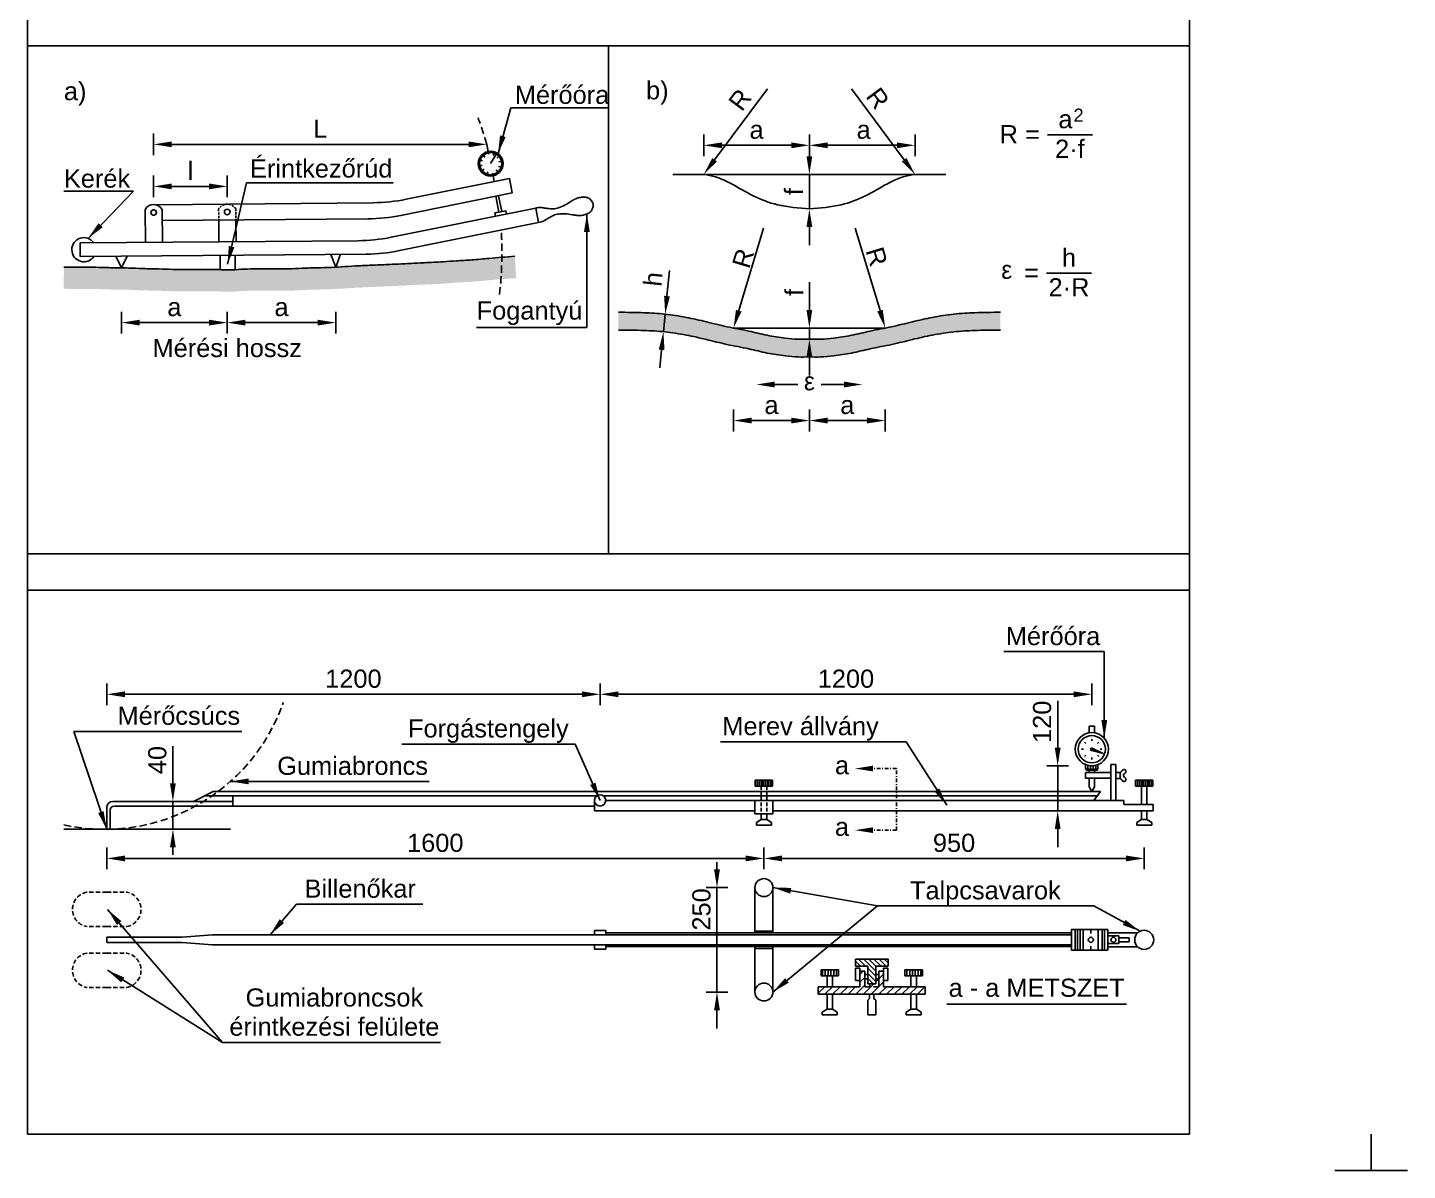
# Model space of a CAD drawing. Header units: millimetres. Extents: x -643 to 743, y 950 to 1247.
# Drawn here: x 347.6 to 537.6, y 949.6 to 1106.9 of the extents above; entities that cross this region are included whole.
import ezdxf
from ezdxf.enums import TextEntityAlignment as Align

# ---------------------------------------------------------------- set-up
doc = ezdxf.new("R2010")
doc.units = ezdxf.units.MM
doc.linetypes.add('PONTVONALX2', pattern=[2, 1, -0.5, 0, -0.5])
doc.linetypes.add('SZAGATTOTTX2', pattern=[1.5, 1, -0.5])
for name, color, linetype in [('0.20', 7, 'Continuous'), ('0.35', 2, 'Continuous'), ('0.50', 3, 'Continuous'), ('Méret', 7, 'Continuous'), ('Sraff_fekete', 7, 'Continuous'), ('Sraff_szürke', 254, 'Continuous'), ('Szaggatott', 7, 'SZAGATTOTTX2'), ('Szöveg', 7, 'Continuous'), ('Tengey', 2, 'PONTVONALX2')]:
    doc.layers.add(name, color=color, linetype=linetype)
doc.layers.add('Keretjelek', color=7, linetype='Continuous', plot=False)
doc.layers.add('Tükör', color=251, linetype='Continuous', plot=False)
doc.styles.add('0_25', font='arial.ttf', dxfattribs={"height": 2.5})
doc.styles.add('greek', font='symbol.ttf', dxfattribs={"height": 2.5})
doc.styles.add('index', font='arial.ttf', dxfattribs={"height": 1.8})
doc.styles.get("Standard").update_dxf_attribs({"font": 'arial.ttf'})
doc.dimstyles.get("Standard").update_dxf_attribs({"dimtxt": 0.18, "dimasz": 0.18, "dimexe": 0.18, "dimexo": 0.0625, "dimgap": 0.09, "dimtad": 0, "dimtih": 1, "dimtoh": 1, "dimdec": 4, "dimzin": 0, "dimdsep": 46, "dimtxsty": 'Standard', "dimcen": 0.09, "dimadec": 0, "dimazin": 0, "dimtfac": 1, "dimtdec": 4, "dimtofl": 0, "dimtmove": 0, "dimatfit": 3, "dimfxl": 0, "dimtolj": 1, "dimtzin": 0, "dimarcsym": 0})
pattern_1 = [(90, (315.20734, 943.03124), (-0.3875, 8e-17), [])]

# ---------------------------------------------------------------- blocks, each defined once
blk = doc.blocks.new('_nyil')
at = {"layer": 'Szöveg'}
blk.add_lwpolyline([(2.5, 0, 0.8, 0, 0), (0, 0, 0, 0, 0)], format="xyseb", dxfattribs=at)
blk = doc.blocks.new('Nyíl')
at = {"layer": 'Szöveg'}
blk.add_lwpolyline([(-2.5, 0, 0.8, 0, 0), (0, 0, 0, 0, 0)], format="xyseb", dxfattribs=at)

msp = doc.modelspace()

# ---------------------------------------------------------------- hatches: boundary and pattern name
at = {"layer": 'Sraff_fekete'}
h = msp.add_hatch(dxfattribs=at)
h.set_pattern_fill('ANSI31', color=256, scale=4, angle=90, style=0)
h.set_pattern_definition([(135, (315.20734, 943.03124), (-0.3535534, -0.3535534), [])])
h.paths.add_polyline_path([(463.268, 975.257), (463.818, 975.257), (464.368, 975.257), (464.368, 977.695), (466.061, 977.695), (466.061, 978.665), (463.818, 978.665), (461.575, 978.665), (461.575, 977.695), (463.268, 977.695)])
h = msp.add_hatch(dxfattribs=at)
h.set_pattern_fill('ANSI31', color=256, scale=6, style=0)
h.set_pattern_definition([(45, (315.2073, 943.03124), (-0.53033, 0.53033), [])])
h.paths.add_polyline_path([(463.818, 973.824), (471.19, 973.824), (471.19, 974.871), (465.439, 974.871), (465.439, 976.986), (464.779, 976.986), (464.779, 975.929), (464.368, 975.929), (464.368, 975.257), (463.818, 975.257), (463.554, 975.257), (463.554, 974.871), (462.857, 974.871), (462.857, 976.986), (462.197, 976.986), (462.197, 974.871), (456.446, 974.871), (456.446, 973.824)])
h = msp.add_hatch(dxfattribs=at)
h.set_pattern_fill('ANSI31', color=256, scale=3.1, angle=45, style=0)
h.set_pattern_definition(pattern_1)
h.paths.add_polyline_path([(456.845, 977.198), (456.845, 976.369), (458.044, 976.369), (459.244, 976.369), (459.244, 977.198), (458.044, 977.198)])
h = msp.add_hatch(dxfattribs=at)
h.set_pattern_fill('ANSI31', color=256, scale=3.1, angle=45, style=0)
h.set_pattern_definition(pattern_1)
h.paths.add_polyline_path([(469.592, 977.198), (468.392, 977.198), (468.392, 976.369), (469.592, 976.369), (470.791, 976.369), (470.791, 977.198)])
at = {"layer": 'Sraff_szürke'}
h = msp.add_hatch(color=256, dxfattribs=at)
edge = h.paths.add_edge_path()
edge.add_spline(control_points=[(412.885, 1075.3), (412.289, 1075.254), (410.909, 1075.14), (408.825, 1074.914), (406.718, 1074.835), (404.539, 1074.63), (402.291, 1074.56), (399.866, 1074.421), (397.518, 1074.318), (395.28, 1074.216), (393.197, 1074.125), (391.485, 1074.028), (390.433, 1073.957), (390.015, 1073.933)], knot_values=[40.5682689, 40.5682689, 40.5682689, 40.5682689, 42.5122251, 45.0694728, 47.3762622, 49.3633094, 52.1793449, 54.6814556, 57.2579584, 59.8179667, 61.9647196, 64.0314058, 65.3919747, 65.3919747, 65.3919747, 65.3919747], degree=3, periodic=0)
edge.add_spline(control_points=[(390.015, 1073.933), (389.815, 1073.922), (388.97, 1073.879), (387.428, 1073.857), (385.443, 1073.803), (383.428, 1073.666), (381.384, 1073.704), (379.361, 1073.695), (377.606, 1073.692), (376.575, 1073.609), (376.165, 1073.588)], knot_values=[25.5571611, 25.5571611, 25.5571611, 25.5571611, 26.2066144, 28.3067218, 30.5694687, 32.6597226, 34.8672614, 37.2099543, 39.2334443, 40.5682689, 40.5682689, 40.5682689, 40.5682689], degree=3, periodic=0)
edge.add_spline(control_points=[(376.165, 1073.588), (376.021, 1073.58), (375.371, 1073.553), (374.683, 1073.578), (374.139, 1073.588), (374.101, 1073.589)], knot_values=[23.3207001, 23.3207001, 23.3207001, 23.3207001, 23.7906651, 25.4348027, 25.5571611, 25.5571611, 25.5571611, 25.5571611], degree=3, periodic=0)
edge.add_spline(control_points=[(374.101, 1073.589), (373.377, 1073.6), (371.988, 1073.589), (369.806, 1073.606), (367.72, 1073.606), (365.551, 1073.713), (363.541, 1073.719), (361.827, 1073.827), (360.859, 1073.824), (360.524, 1073.825)], knot_values=[8.6080342, 8.6080342, 8.6080342, 8.6080342, 10.9635419, 13.122082, 15.6991874, 17.7425033, 20.1759004, 22.2318579, 23.3207001, 23.3207001, 23.3207001, 23.3207001], degree=3, periodic=0)
edge.add_spline(control_points=[(360.524, 1073.825), (360.377, 1073.825), (359.512, 1073.829), (357.98, 1073.906), (355.478, 1073.932), (353.695, 1073.948), (352.579, 1073.957)], knot_values=[0, 0, 0, 0, 0.4764698, 2.8112645, 4.9830588, 8.6080342, 8.6080342, 8.6080342, 8.6080342], degree=3, periodic=0)
edge.add_line((352.579, 1073.957), (352.553, 1070.957))
edge.add_spline(control_points=[(352.553, 1070.957), (353.349, 1070.95), (354.145, 1070.944), (355.531, 1070.931), (356.126, 1070.926), (357.033, 1070.914), (357.358, 1070.908), (357.899, 1070.894), (358.119, 1070.886), (358.577, 1070.87), (358.812, 1070.861), (359.306, 1070.844), (359.565, 1070.836), (360.023, 1070.827), (360.219, 1070.826), (360.588, 1070.824), (360.765, 1070.824), (361.094, 1070.824), (361.248, 1070.823), (361.516, 1070.819), (361.635, 1070.816), (361.885, 1070.807), (362.014, 1070.802), (362.41, 1070.785), (362.687, 1070.772), (363.201, 1070.75), (363.434, 1070.741), (364.133, 1070.722), (364.587, 1070.716), (365.395, 1070.701), (365.746, 1070.691), (366.494, 1070.663), (366.884, 1070.647), (367.552, 1070.626), (367.817, 1070.62), (368.336, 1070.612), (368.593, 1070.609), (369.218, 1070.605), (369.583, 1070.604), (370.423, 1070.601), (370.909, 1070.598), (371.814, 1070.594), (372.231, 1070.595), (373.038, 1070.596), (373.431, 1070.596), (374.046, 1070.59), (374.269, 1070.585), (374.725, 1070.575), (374.948, 1070.569), (375.345, 1070.566), (375.511, 1070.566), (375.838, 1070.572), (375.996, 1070.577), (376.293, 1070.59), (376.436, 1070.598), (376.847, 1070.622), (377.098, 1070.64), (377.484, 1070.663), (377.626, 1070.67), (377.927, 1070.681), (378.081, 1070.685), (378.555, 1070.693), (378.886, 1070.694), (379.77, 1070.697), (380.305, 1070.699), (381.161, 1070.698), (381.484, 1070.695), (382.162, 1070.689), (382.514, 1070.685), (383.118, 1070.688), (383.363, 1070.691), (383.856, 1070.706), (384.095, 1070.716), (384.667, 1070.744), (384.992, 1070.762), (385.53, 1070.791), (385.75, 1070.801), (386.2, 1070.819), (386.427, 1070.826), (387.114, 1070.846), (387.574, 1070.855), (388.534, 1070.874), (389.033, 1070.884), (390.119, 1070.931), (390.666, 1070.967), (391.521, 1071.022), (391.845, 1071.042), (392.501, 1071.08), (392.829, 1071.098), (393.812, 1071.149), (394.474, 1071.178), (395.814, 1071.237), (396.485, 1071.268), (397.822, 1071.328), (398.491, 1071.357), (399.844, 1071.42), (400.529, 1071.456), (401.529, 1071.509), (401.862, 1071.526), (402.549, 1071.558), (402.91, 1071.573), (403.656, 1071.604), (404.038, 1071.62), (404.794, 1071.662), (405.172, 1071.688), (405.884, 1071.744), (406.223, 1071.773), (406.756, 1071.813), (406.957, 1071.826), (407.379, 1071.851), (407.596, 1071.863), (408.09, 1071.889), (408.371, 1071.904), (408.897, 1071.938), (409.141, 1071.955), (409.615, 1071.994), (409.847, 1072.015), (410.532, 1072.08), (410.972, 1072.124), (411.821, 1072.204), (412.249, 1072.24), (412.707, 1072.277), (412.733, 1072.279), (412.759, 1072.281)], knot_values=[0, 0, 0, 0, 2.5867989, 2.5867989, 4.5102413, 4.5102413, 5.6109102, 5.6109102, 6.368673, 6.368673, 7.1264357, 7.1264357, 7.918077, 7.918077, 8.4889417, 8.4889417, 9.0598064, 9.0598064, 9.6014205, 9.6014205, 10.0530846, 10.0530846, 10.5047488, 10.5047488, 11.4080771, 11.4080771, 12.0956529, 12.0956529, 13.5426171, 13.5426171, 14.7932454, 14.7932454, 16.0438737, 16.0438737, 16.846428, 16.846428, 17.6489822, 17.6489822, 18.8276613, 18.8276613, 20.4073173, 20.4073173, 21.7266315, 21.7266315, 23.0459457, 23.0459457, 23.8432517, 23.8432517, 24.5209758, 24.5209758, 24.9808649, 24.9808649, 25.3920282, 25.3920282, 25.8031914, 25.8031914, 26.6255179, 26.6255179, 27.1871945, 27.1871945, 27.7488711, 27.7488711, 28.8722243, 28.8722243, 30.6200164, 30.6200164, 31.7197424, 31.7197424, 32.8194684, 32.8194684, 33.5317393, 33.5317393, 34.2440102, 34.2440102, 35.2892197, 35.2892197, 36.0616891, 36.0616891, 36.8341585, 36.8341585, 38.3790972, 38.3790972, 39.9240359, 39.9240359, 41.6325023, 41.6325023, 42.7215082, 42.7215082, 43.8105141, 43.8105141, 45.988526, 45.988526, 48.1665378, 48.1665378, 50.3445496, 50.3445496, 52.5225614, 52.5225614, 53.6245326, 53.6245326, 54.8241124, 54.8241124, 56.0236922, 56.0236922, 57.1413271, 57.1413271, 58.258962, 58.258962, 58.9850251, 58.9850251, 59.7110881, 59.7110881, 60.5909621, 60.5909621, 61.3107129, 61.3107129, 62.0304637, 62.0304637, 63.4699654, 63.4699654, 64.909467, 64.909467, 64.9975966, 64.9975966, 64.9975966, 64.9975966], degree=3, periodic=0)
edge.add_arc((359.257, 1076.026), 53.633, 355.99634, 359.22466)
edge = h.paths.add_edge_path()
edge.add_spline(control_points=[(414.66, 1075.429), (414.068, 1075.387), (413.477, 1075.345), (412.885, 1075.3)], knot_values=[65.3919747, 65.3919747, 65.3919747, 65.3919747, 67.3192911, 67.3192911, 67.3192911, 67.3192911], degree=3, periodic=0)
edge.add_arc((359.257, 1076.026), 53.633, 355.99634, 359.22466, ccw=False)
edge.add_spline(control_points=[(412.759, 1072.281), (413.456, 1072.336), (414.16, 1072.386), (414.873, 1072.437)], knot_values=[64.9975966, 64.9975966, 64.9975966, 64.9975966, 67.3192911, 67.3192911, 67.3192911, 67.3192911], degree=3, periodic=0)
edge.add_line((414.873, 1072.437), (414.66, 1075.429))
h = msp.add_hatch(color=256, dxfattribs=at)
edge = h.paths.add_edge_path()
edge.add_line((481.535, 1067.726), (481.535, 1065.282))
edge.add_spline(control_points=[(481.535, 1065.282), (480.365, 1065.272), (478.23, 1065.254), (475.101, 1065.073), (472.229, 1064.622), (469.395, 1063.977), (466.55, 1063.244), (463.725, 1062.759), (461.077, 1062.072), (458.792, 1061.751), (456.855, 1061.542), (455.744, 1061.564), (455.232, 1061.574)], knot_values=[0, 0, 0, 0, 3.5094607, 6.4049429, 9.392165, 12.219304, 15.1233695, 18.2017767, 20.8114686, 23.3207794, 25.1155224, 26.649605, 26.649605, 26.649605, 26.649605], degree=3, periodic=0)
edge.add_spline(control_points=[(455.232, 1061.574), (454.721, 1061.564), (453.61, 1061.542), (451.672, 1061.751), (449.388, 1062.072), (446.74, 1062.759), (443.915, 1063.244), (441.07, 1063.977), (438.236, 1064.622), (435.363, 1065.073), (432.235, 1065.254), (430.1, 1065.272), (428.93, 1065.282)], knot_values=[0, 0, 0, 0, 1.5340826, 3.3288257, 5.8381364, 8.4478284, 11.5262355, 14.430301, 17.25744, 20.2446622, 23.1401444, 26.649605, 26.649605, 26.649605, 26.649605], degree=3, periodic=0)
edge.add_line((428.93, 1065.282), (428.93, 1067.726))
edge.add_spline(control_points=[(428.93, 1067.726), (430.1, 1067.717), (432.235, 1067.699), (435.363, 1067.517), (438.236, 1067.066), (441.07, 1066.422), (443.915, 1065.689), (446.74, 1065.204), (449.388, 1064.516), (451.672, 1064.196), (453.61, 1063.986), (454.721, 1064.008), (455.232, 1064.018)], knot_values=[0, 0, 0, 0, 3.5094607, 6.4049429, 9.392165, 12.219304, 15.1233695, 18.2017767, 20.8114686, 23.3207794, 25.1155224, 26.649605, 26.649605, 26.649605, 26.649605], degree=3, periodic=0)
edge.add_spline(control_points=[(455.232, 1064.018), (455.744, 1064.008), (456.855, 1063.986), (458.792, 1064.196), (461.077, 1064.516), (463.725, 1065.204), (466.55, 1065.689), (469.395, 1066.422), (472.229, 1067.066), (475.101, 1067.517), (478.23, 1067.699), (480.365, 1067.717), (481.535, 1067.726)], knot_values=[0, 0, 0, 0, 1.5340826, 3.3288257, 5.8381364, 8.4478284, 11.5262355, 14.430301, 17.25744, 20.2446622, 23.1401444, 26.649605, 26.649605, 26.649605, 26.649605], degree=3, periodic=0)
h = msp.add_hatch(dxfattribs=at)
h.set_pattern_fill('ANSI31', color=256, scale=2.1, angle=45, style=0)
h.set_pattern_definition([(90, (303.72081, 966.57336), (-0.2625, 6e-17), [])])
h.paths.add_polyline_path([(447.771, 1003.315), (447.771, 1002.486), (448.971, 1002.486), (450.17, 1002.486), (450.17, 1003.315), (448.971, 1003.315)])
h = msp.add_hatch(dxfattribs=at)
h.set_pattern_fill('ANSI31', color=256, scale=2.1, angle=45, style=0)
h.set_pattern_definition([(90, (356.0881, 966.57336), (-0.2625, 6e-17), [])])
h.paths.add_polyline_path([(500.139, 1003.315), (500.139, 1002.486), (501.338, 1002.486), (502.537, 1002.486), (502.537, 1003.315), (501.338, 1003.315)])

# ---------------------------------------------------------------- linework, layer by layer
at = {"layer": '0.20'}
for p, q in [((410.803, 1090.844), (411.002, 1089.858)), ((410.33, 1089.332), (410.568, 1089.062)), ((411.073, 1089.505), (411.002, 1089.858)), ((411.339, 1088.188), (412.046, 1089.39)), ((411.825, 1089.634), (411.711, 1089.293)), ((412.484, 1089.197), (412.214, 1088.959)), ((410.196, 1087.957), (409.843, 1087.886)), ((409.893, 1088.674), (410.234, 1088.559)), ((410.195, 1087.178), (410.465, 1087.416)), ((410.853, 1086.741), (410.968, 1087.082)), ((412.349, 1087.043), (412.111, 1087.313)), ((412.786, 1087.702), (412.444, 1087.816)), ((412.835, 1088.49), (412.482, 1088.419)), ((440.688, 1086.713), (455.232, 1086.713)), ((469.777, 1086.713), (455.232, 1086.713)), ((494.123, 1010.725), (493.745, 1010.725)), ((493.745, 1010.725), (493.745, 1009.825)), ((494.123, 1010.725), (494.501, 1010.725)), ((494.123, 1008.965), (494.123, 1008.697)), ((494.501, 1010.725), (494.501, 1009.825)), ((492.991, 1007.565), (492.723, 1007.565)), ((492.991, 1007.565), (492.723, 1007.565)), ((493.322, 1008.366), (493.133, 1008.555)), ((494.064, 1007.41), (495.67, 1006.981)), ((494.123, 1007.565), (495.67, 1006.981)), ((494.181, 1007.72), (495.67, 1006.981)), ((494.923, 1008.366), (495.112, 1008.555)), ((495.255, 1007.565), (495.522, 1007.565)), ((495.255, 1007.565), (495.522, 1007.565)), ((493.322, 1006.765), (493.133, 1006.576)), ((493.275, 1004.932), (493.275, 1005.437)), ((493.567, 1004.925), (493.567, 1005.343)), ((493.936, 1005.282), (493.936, 1004.925)), ((494.123, 1006.433), (494.123, 1006.166)), ((494.309, 1005.282), (494.309, 1004.925)), ((494.678, 1004.925), (494.678, 1005.343)), ((494.923, 1006.765), (495.112, 1006.576)), ((494.971, 1004.932), (494.971, 1005.437)), ((496.756, 1000.517), (496.756, 1005.444)), ((496.756, 1005.444), (497.444, 1005.444)), ((497.444, 1000.517), (497.444, 1005.444)), ((448.971, 1003.315), (447.771, 1003.315)), ((447.771, 1003.315), (447.771, 1002.486)), ((448.971, 1003.315), (450.17, 1003.315)), ((450.17, 1003.315), (450.17, 1002.486)), ((496.756, 1004.34), (493.232, 1004.34)), ((493.232, 1004.34), (493.232, 1003.561)), ((493.232, 1003.561), (496.756, 1003.561)), ((493.398, 1004.698), (493.275, 1004.932)), ((493.567, 1004.925), (493.398, 1004.698)), ((493.398, 1004.698), (494.123, 1004.698)), ((493.745, 1004.698), (493.567, 1004.925)), ((493.936, 1004.925), (493.745, 1004.698)), ((493.745, 1004.34), (493.745, 1004.698)), ((493.745, 1002.392), (493.745, 1003.561)), ((493.936, 1004.925), (494.123, 1004.698)), ((494.309, 1004.925), (494.123, 1004.698)), ((494.847, 1004.698), (494.123, 1004.698)), ((494.309, 1004.925), (494.501, 1004.698)), ((494.501, 1004.698), (494.678, 1004.925)), ((494.501, 1004.34), (494.501, 1004.698)), ((494.501, 1002.392), (494.501, 1003.561)), ((494.678, 1004.925), (494.847, 1004.698)), ((494.847, 1004.698), (494.971, 1004.932)), ((497.444, 1004.34), (498.041, 1004.34)), ((497.444, 1003.539), (498.041, 1003.539)), ((498.041, 1003.539), (498.041, 1004.34)), ((498.464, 1004.063), (498.464, 1003.816)), ((501.338, 1003.315), (500.139, 1003.315)), ((500.139, 1003.315), (500.139, 1002.486)), ((501.338, 1003.315), (502.537, 1003.315)), ((502.537, 1003.315), (502.537, 1002.486)), ((373.143, 1001.739), (370.434, 1000.375)), ((495.306, 1001.739), (373.143, 1001.739)), ((447.771, 1002.486), (448.971, 1002.486)), ((450.17, 1002.486), (448.971, 1002.486)), ((494.123, 1001.739), (493.745, 1002.392)), ((494.123, 1001.739), (494.501, 1002.392)), ((495.306, 1001.739), (494.39, 1000.517)), ((500.139, 1002.486), (501.338, 1002.486)), ((500.957, 1002.486), (500.957, 999.93)), ((502.537, 1002.486), (501.338, 1002.486)), ((501.719, 1002.486), (501.719, 999.93)), ((358.473, 999.535), (358.472, 996.536)), ((375.86, 1000.375), (359.313, 1000.375)), ((425.637, 999.718), (359.486, 999.718)), ((425.933, 1001.128), (371.931, 1001.128)), ((375.86, 1001.128), (375.86, 999.718)), ((425.637, 999.068), (425.637, 1000.517)), ((494.848, 1001.128), (426.899, 1001.128)), ((427.195, 1000.517), (498.551, 1000.517)), ((447.735, 998.656), (447.735, 1000.517)), ((450.207, 998.656), (450.207, 1000.517)), ((498.551, 1000.517), (498.551, 999.93)), ((498.551, 999.93), (502.579, 999.93)), ((502.579, 999.93), (502.579, 999.068)), ((358.961, 996.536), (358.961, 999.193)), ((447.735, 999.068), (425.637, 999.068)), ((450.207, 998.656), (447.735, 998.656)), ((448.59, 997.871), (447.941, 997.496)), ((448.59, 998.656), (448.59, 997.871)), ((448.59, 997.871), (448.971, 997.871)), ((449.352, 997.871), (448.971, 997.871)), ((449.352, 998.656), (449.352, 997.871)), ((449.352, 997.871), (450.001, 997.496)), ((502.579, 999.068), (450.207, 999.068)), ((500.957, 997.871), (500.308, 997.496)), ((500.957, 999.068), (500.957, 997.871)), ((500.957, 997.871), (501.338, 997.871)), ((501.719, 997.871), (501.338, 997.871)), ((501.719, 999.068), (501.719, 997.871)), ((501.719, 997.871), (502.368, 997.496)), ((447.941, 997.496), (447.941, 997.121)), ((447.941, 997.121), (448.971, 997.121)), ((450.001, 997.121), (448.971, 997.121)), ((450.001, 997.496), (450.001, 997.121)), ((500.308, 997.496), (500.308, 997.121)), ((500.308, 997.121), (501.338, 997.121)), ((502.368, 997.121), (501.338, 997.121)), ((502.368, 997.496), (502.368, 997.121)), ((442.509, 991.007), (442.509, 992.007)), ((447.735, 982.261), (447.735, 988.507)), ((450.207, 982.261), (450.207, 988.507)), ((425.637, 981.999), (425.637, 982.587)), ((425.637, 982.587), (427.195, 982.587)), ((427.195, 982.587), (427.195, 981.999)), ((447.735, 982.528), (450.207, 982.528)), ((491.303, 982.726), (491.303, 981.321)), ((491.303, 982.726), (496.339, 982.726)), ((491.836, 982.726), (491.836, 981.321)), ((492.162, 982.726), (492.162, 981.321)), ((492.504, 982.726), (492.504, 981.321)), ((492.934, 982.726), (492.934, 981.321)), ((493.988, 982.726), (493.988, 982.208)), ((495.012, 982.726), (495.012, 981.321)), ((495.546, 982.726), (495.546, 981.321)), ((495.888, 982.726), (495.888, 981.321)), ((496.339, 982.726), (496.339, 981.321)), ((358.473, 981.321), (358.473, 981.672)), ((358.473, 981.672), (368.873, 981.672)), ((358.473, 981.321), (358.473, 980.969)), ((358.473, 980.969), (368.873, 980.969)), ((368.873, 981.672), (373.02, 981.999)), ((368.873, 980.969), (373.02, 980.642)), ((373.02, 981.999), (491.303, 981.999)), ((373.02, 980.642), (491.303, 980.642)), ((425.637, 980.642), (425.637, 980.054)), ((427.195, 982.261), (491.303, 982.261)), ((427.195, 980.054), (427.195, 980.642)), ((491.303, 979.915), (491.303, 981.321)), ((491.836, 979.915), (491.836, 981.321)), ((492.162, 979.915), (492.162, 981.321)), ((492.504, 979.915), (492.504, 981.321)), ((492.934, 979.915), (492.934, 981.321)), ((493.988, 979.915), (493.988, 980.433)), ((495.012, 979.915), (495.012, 981.321)), ((495.546, 979.915), (495.546, 981.321)), ((495.888, 979.915), (495.888, 981.321)), ((496.339, 982.265), (500.429, 982.265)), ((496.339, 981.848), (497.86, 981.848)), ((496.339, 979.915), (496.339, 981.321)), ((496.339, 980.793), (497.86, 980.793)), ((497.86, 981.848), (497.86, 981.321)), ((497.86, 981.584), (499.284, 981.584)), ((497.86, 980.793), (497.86, 981.321)), ((497.86, 981.057), (499.284, 981.057)), ((499.284, 981.584), (499.284, 981.321)), ((499.284, 981.057), (499.284, 981.321)), ((425.637, 980.054), (427.195, 980.054)), ((427.195, 980.38), (491.303, 980.38)), ((447.735, 980.38), (447.735, 974.134)), ((447.735, 980.113), (450.207, 980.113)), ((450.207, 980.38), (450.207, 974.134)), ((461.575, 977.695), (461.575, 978.665)), ((461.575, 978.665), (463.818, 978.665)), ((466.061, 978.665), (463.818, 978.665)), ((466.061, 977.695), (466.061, 978.665)), ((491.303, 979.915), (496.339, 979.915)), ((496.339, 980.376), (500.429, 980.376)), ((458.044, 977.198), (456.845, 977.198)), ((456.845, 977.198), (456.845, 976.369)), ((458.044, 977.198), (459.244, 977.198)), ((459.244, 977.198), (459.244, 976.369)), ((463.268, 977.695), (461.575, 977.695)), ((462.197, 977.421), (461.597, 977.421)), ((461.597, 977.421), (461.597, 975.738)), ((462.197, 976.986), (462.197, 977.421)), ((462.197, 974.871), (462.197, 976.986)), ((462.197, 976.986), (462.857, 976.986)), ((462.857, 976.986), (462.857, 974.871)), ((463.268, 975.257), (463.268, 977.695)), ((464.368, 975.257), (464.368, 977.695)), ((464.368, 977.695), (466.061, 977.695)), ((465.439, 976.986), (464.779, 976.986)), ((464.779, 976.986), (464.779, 974.871)), ((465.439, 976.986), (465.439, 977.421)), ((465.439, 977.421), (466.039, 977.421)), ((465.439, 974.871), (465.439, 976.986)), ((466.039, 977.421), (466.039, 975.738)), ((469.592, 977.198), (468.392, 977.198)), ((468.392, 977.198), (468.392, 976.369)), ((469.592, 977.198), (470.791, 977.198)), ((470.791, 977.198), (470.791, 976.369)), ((456.446, 974.871), (462.197, 974.871)), ((456.446, 973.824), (456.446, 974.871)), ((456.845, 976.369), (458.044, 976.369)), ((457.663, 976.369), (457.663, 974.871)), ((459.244, 976.369), (458.044, 976.369)), ((458.426, 976.369), (458.426, 974.871)), ((461.597, 975.738), (462.197, 975.738)), ((462.857, 976.552), (463.268, 976.552)), ((462.857, 975.929), (463.268, 975.929)), ((462.857, 974.871), (463.554, 974.871)), ((463.818, 975.257), (463.268, 975.257)), ((463.554, 974.871), (463.554, 975.257)), ((463.818, 975.257), (464.368, 975.257)), ((464.779, 974.871), (464.082, 974.871)), ((464.779, 976.552), (464.368, 976.552)), ((464.779, 975.929), (464.368, 975.929)), ((466.039, 975.738), (465.439, 975.738)), ((471.19, 974.871), (465.439, 974.871)), ((468.392, 976.369), (469.592, 976.369)), ((469.211, 976.369), (469.211, 974.871)), ((470.791, 976.369), (469.592, 976.369)), ((469.973, 976.369), (469.973, 974.871)), ((471.19, 973.824), (471.19, 974.871)), ((463.818, 973.824), (456.446, 973.824)), ((457.663, 973.824), (457.663, 971.754)), ((458.426, 973.824), (458.426, 971.754)), ((463.509, 973.227), (463.273, 973.019)), ((463.273, 973.019), (463.273, 971.004)), ((463.509, 973.824), (463.509, 973.227)), ((463.818, 973.824), (471.19, 973.824)), ((464.127, 973.227), (464.127, 973.824)), ((464.127, 973.227), (464.363, 973.019)), ((464.363, 973.019), (464.363, 971.004)), ((469.211, 973.824), (469.211, 971.754)), ((469.973, 973.824), (469.973, 971.754)), ((442.509, 971.634), (442.509, 969.134)), ((457.663, 971.754), (457.015, 971.379)), ((457.015, 971.379), (457.015, 971.004)), ((457.015, 971.004), (458.044, 971.004)), ((457.663, 971.754), (458.044, 971.754)), ((458.426, 971.754), (458.044, 971.754)), ((459.074, 971.004), (458.044, 971.004)), ((458.426, 971.754), (459.074, 971.379)), ((459.074, 971.379), (459.074, 971.004)), ((463.273, 971.004), (463.818, 971.004)), ((464.363, 971.004), (463.818, 971.004)), ((469.211, 971.754), (468.562, 971.379)), ((468.562, 971.379), (468.562, 971.004)), ((468.562, 971.004), (469.592, 971.004)), ((469.211, 971.754), (469.592, 971.754)), ((469.973, 971.754), (469.592, 971.754)), ((470.621, 971.004), (469.592, 971.004)), ((469.973, 971.754), (470.621, 971.379)), ((470.621, 971.379), (470.621, 971.004)), ((474.179, 972.476), (498.876, 972.476))]:
    msp.add_line(p, q, dxfattribs=at)
for centre, radius in [((411.339, 1088.188), 1.704), ((411.339, 1088.188), 1.526), ((494.123, 1007.565), 2.291), ((494.123, 1007.565), 1.867), ((426.416, 1000.517), 0.779), ((448.971, 988.507), 1.236), ((501.338, 981.321), 1.311), ((493.988, 981.321), 0.354), ((497.1, 981.321), 0.344), ((448.971, 974.134), 1.236)]:
    msp.add_circle(centre, radius, dxfattribs=at)
for centre, radius, start, end in [((494.123, 1007.565), 0.165, 63.60535, 255.04047), ((359.313, 999.535), 0.84, 90, 180), ((359.486, 999.193), 0.525, 90, 180)]:
    msp.add_arc(centre, radius, start, end, dxfattribs=at)
for points in [[(498.041, 1004.34), (498.09, 1004.396), (498.19, 1004.511), (498.342, 1004.655), (498.488, 1004.779), (498.655, 1004.777), (498.808, 1004.682), (498.841, 1004.481), (498.771, 1004.283), (498.609, 1004.175), (498.512, 1004.094), (498.464, 1004.063)], [(498.041, 1003.539), (498.09, 1003.483), (498.19, 1003.369), (498.342, 1003.225), (498.488, 1003.101), (498.655, 1003.103), (498.808, 1003.197), (498.841, 1003.399), (498.771, 1003.596), (498.609, 1003.704), (498.512, 1003.785), (498.464, 1003.816)]]:
    msp.add_open_spline(points, degree=3, knots=[0, 0, 0, 0, 0.2122943, 0.4320467, 0.6061924, 0.733063, 0.8843436, 1.0796066, 1.2621174, 1.4553973, 1.6201489, 1.6201489, 1.6201489, 1.6201489], dxfattribs=at)
at = {"layer": '0.35'}
for p, q in [((411.677, 1086.517), (411.605, 1086.87)), ((413.921, 1086.153), (399.726, 1083.285)), ((411.677, 1086.517), (411.835, 1085.732)), ((413.921, 1086.153), (414.324, 1084.16)), ((414.324, 1084.16), (398.994, 1081.062)), ((412.041, 1083.698), (412.482, 1081.516)), ((412.436, 1083.778), (412.877, 1081.595)), ((363.758, 1081.84), (363.794, 1077.339)), ((365.313, 1082.511), (395.169, 1082.811)), ((366.114, 1081.859), (366.151, 1077.358)), ((417.55, 1082.075), (397.638, 1078.052)), ((411.939, 1081.406), (412.679, 1081.556)), ((411.939, 1081.406), (412.029, 1080.96)), ((413.419, 1081.705), (412.679, 1081.556)), ((413.419, 1081.705), (413.509, 1081.259)), ((417.55, 1082.075), (417.952, 1080.085)), ((366.126, 1080.357), (394.437, 1080.588)), ((373.899, 1080.42), (373.924, 1077.421)), ((376.256, 1080.44), (376.28, 1077.441)), ((417.952, 1080.085), (398.771, 1076.209)), ((354.816, 1077.266), (393.081, 1077.578)), ((354.816, 1077.266), (354.816, 1075.413)), ((354.816, 1075.413), (394.214, 1075.735)), ((360.524, 1073.825), (359.736, 1075.453)), ((360.524, 1073.825), (361.285, 1075.466)), ((374.101, 1073.589), (374.085, 1075.57)), ((376.165, 1073.588), (376.149, 1075.587)), ((390.015, 1073.933), (389.342, 1075.695)), ((390.015, 1073.933), (390.659, 1075.706))]:
    msp.add_line(p, q, dxfattribs=at)
for centre in [(364.939, 1081.455), (375.069, 1081.538)]:
    msp.add_circle(centre, 0.384, dxfattribs=at)
for centre, radius, start, end in [((394.973, 1106.81), 24, 270.46726, 281.42221), ((364.941, 1081.236), 1.328, 27.96621, 152.96831), ((394.241, 1104.587), 24, 270.46726, 281.42221), ((355.336, 1076.339), 1.663, 34.47798, 326.80787), ((392.885, 1101.577), 24, 270.46726, 281.42221), ((394.018, 1099.734), 24, 270.46726, 281.42221)]:
    msp.add_arc(centre, radius, start, end, dxfattribs=at)
for points in [[(417.55, 1082.075), (417.781, 1082.122), (418.192, 1082.205), (418.796, 1082.056), (419.367, 1082.002), (420.015, 1081.934), (420.779, 1082.118), (421.611, 1082.473), (422.31, 1082.935), (422.95, 1083.321), (423.534, 1083.542), (424.138, 1083.563), (424.67, 1083.561), (425.105, 1083.267), (425.336, 1082.934), (425.42, 1082.703), (425.439, 1082.633)], [(417.952, 1080.085), (418.183, 1080.131), (418.594, 1080.214), (419.093, 1080.586), (419.599, 1080.857), (420.168, 1081.172), (420.945, 1081.299), (421.849, 1081.294), (422.672, 1081.14), (423.412, 1081.033), (424.036, 1081.056), (424.601, 1081.271), (425.091, 1081.479), (425.378, 1081.92), (425.461, 1082.316), (425.449, 1082.561), (425.439, 1082.633)]]:
    msp.add_open_spline(points, degree=3, knots=[0, 0, 0, 0, 0.5811163, 1.0315723, 1.5326811, 2.022033, 2.6449268, 3.4697794, 4.2762145, 4.7315733, 5.3413981, 5.8051869, 6.2436562, 6.6357446, 7.0615576, 7.2413565, 7.2413565, 7.2413565, 7.2413565], dxfattribs=at)
at = {"layer": '0.50'}
for p, q in [((436.45, 1086.713), (440.688, 1086.713)), ((474.015, 1086.713), (469.777, 1086.713)), ((375.505, 996.536), (352.579, 996.536))]:
    msp.add_line(p, q, dxfattribs=at)
for points in [[(440.688, 1086.713), (442.297, 1086.367), (444.498, 1085.414), (447.507, 1083.753), (450.841, 1082.537), (455.232, 1081.958)], [(469.777, 1086.713), (468.168, 1086.367), (465.967, 1085.414), (462.958, 1083.753), (459.624, 1082.537), (455.232, 1081.958)], [(352.579, 1073.957), (355.925, 1073.927), (357.93, 1073.894), (360.084, 1073.827), (361.529, 1073.819), (363.425, 1073.744), (365.671, 1073.694), (367.556, 1073.628), (369.935, 1073.603), (371.927, 1073.595), (374.214, 1073.587), (375.732, 1073.571), (377.395, 1073.662), (379.263, 1073.696), (381.425, 1073.696), (383.463, 1073.696), (385.39, 1073.787), (387.478, 1073.853), (389.416, 1073.903), (391.268, 1074.011), (393.173, 1074.12), (395.152, 1074.211), (397.513, 1074.317), (399.889, 1074.427), (402.196, 1074.545), (404.792, 1074.67), (406.621, 1074.81), (408.746, 1074.935), (411.097, 1075.149), (414.66, 1075.429)], [(428.93, 1067.726), (432.439, 1067.665), (435.328, 1067.473), (438.281, 1067.024), (441.042, 1066.414), (443.867, 1065.741), (446.885, 1065.131), (449.43, 1064.557), (451.911, 1064.178), (453.698, 1064.018), (455.232, 1064.018)], [(481.535, 1067.726), (478.026, 1067.665), (475.137, 1067.473), (472.183, 1067.024), (469.423, 1066.414), (466.598, 1065.741), (463.58, 1065.131), (461.035, 1064.557), (458.554, 1064.178), (456.767, 1064.018), (455.232, 1064.018)], [(428.93, 1065.282), (432.439, 1065.221), (435.328, 1065.029), (438.281, 1064.58), (441.042, 1063.97), (443.867, 1063.297), (446.885, 1062.687), (449.43, 1062.113), (451.911, 1061.734), (453.698, 1061.574), (455.232, 1061.574)], [(481.535, 1065.282), (478.026, 1065.221), (475.137, 1065.029), (472.183, 1064.58), (469.423, 1063.97), (466.598, 1063.297), (463.58, 1062.687), (461.035, 1062.113), (458.554, 1061.734), (456.767, 1061.574), (455.232, 1061.574)]]:
    msp.add_spline(points, degree=3, dxfattribs=at)
at = {"layer": 'Keretjelek'}
for q in [(532.579, 954.574), (532.579, 954.574), (527.579, 949.574), (537.579, 949.574)]:
    msp.add_line((532.579, 949.574), q, dxfattribs=at)
at = {"layer": 'Méret'}
for p, q in [((449.45, 1098.474), (442.182, 1088.718)), ((461.015, 1098.474), (468.283, 1088.718)), ((364.939, 1089.344), (364.939, 1092.344)), ((408.303, 1090.844), (367.439, 1090.844)), ((440.688, 1089.213), (440.688, 1092.213)), ((443.188, 1090.713), (452.732, 1090.713)), ((455.232, 1089.213), (455.232, 1092.213)), ((457.732, 1090.713), (467.277, 1090.713)), ((469.777, 1089.213), (469.777, 1092.213)), ((364.939, 1083.555), (364.939, 1086.555)), ((367.439, 1085.055), (372.569, 1085.055)), ((375.069, 1083.555), (375.069, 1086.555)), ((455.232, 1081.958), (455.232, 1086.713)), ((448.918, 1079.307), (445.507, 1067.946)), ((455.232, 1079.458), (455.232, 1076.958)), ((461.547, 1079.307), (464.958, 1067.946)), ((435.978, 1073.481), (435.625, 1069.955)), ((455.232, 1071.891), (455.232, 1068.052)), ((360.524, 1064.799), (360.524, 1067.799)), ((363.024, 1066.299), (372.569, 1066.299)), ((375.069, 1064.799), (375.069, 1067.799)), ((377.569, 1066.299), (387.515, 1066.299)), ((390.015, 1064.799), (390.015, 1067.799)), ((435.376, 1067.468), (435.134, 1065.049)), ((444.788, 1065.552), (465.677, 1065.552)), ((455.232, 1065.552), (455.232, 1064.018)), ((434.885, 1062.561), (434.636, 1060.074)), ((455.232, 1061.518), (455.232, 1059.018)), ((453.626, 1057.781), (450.452, 1057.781)), ((456.839, 1057.781), (460.013, 1057.781)), ((444.788, 1054.315), (444.788, 1051.315)), ((447.288, 1052.815), (452.732, 1052.815)), ((455.232, 1054.315), (455.232, 1051.315)), ((457.732, 1052.815), (463.177, 1052.815)), ((465.677, 1054.315), (465.677, 1051.315)), ((358.472, 1013.627), (358.472, 1016.627)), ((426.416, 1013.627), (426.416, 1016.627)), ((494.123, 1013.627), (494.123, 1016.627)), ((360.972, 1015.127), (423.916, 1015.127)), ((428.916, 1015.127), (491.623, 1015.127)), ((489.423, 1007.775), (489.423, 1014.243)), ((367.586, 1002.875), (367.586, 1007.985)), ((490.923, 1005.275), (487.923, 1005.275)), ((489.423, 1005.275), (489.423, 999.068)), ((367.586, 1000.375), (367.586, 996.536)), ((489.423, 996.568), (489.423, 994.068)), ((358.472, 994.027), (358.472, 991.027)), ((367.586, 994.036), (367.586, 993.036)), ((448.971, 994.027), (448.971, 991.027)), ((501.338, 994.027), (501.338, 991.027)), ((360.972, 992.527), (446.471, 992.527)), ((451.471, 992.527), (498.838, 992.527)), ((444.009, 988.507), (441.009, 988.507)), ((442.509, 988.507), (442.509, 974.134)), ((444.009, 974.134), (441.009, 974.134))]:
    msp.add_line(p, q, dxfattribs=at)
at = {"layer": 'Szaggatott', "ltscale": 0.3}
for p, q in [((373.887, 1081.922), (373.899, 1080.42)), ((376.243, 1081.942), (376.256, 1080.44))]:
    msp.add_line(p, q, dxfattribs=at)
at = {"layer": 'Szaggatott', "ltscale": 0.5}
for p, q in [((448.59, 1002.486), (448.59, 998.656)), ((449.352, 1002.486), (449.352, 998.656))]:
    msp.add_line(p, q, dxfattribs=at)
at = {"layer": 'Szaggatott', "ltscale": 0.6}
for p, q in [((358.473, 987.878), (355.724, 987.878)), ((358.473, 987.878), (361.222, 987.878)), ((358.473, 983.151), (355.724, 983.151)), ((358.473, 983.151), (361.222, 983.151)), ((358.473, 979.49), (355.724, 979.49)), ((358.473, 979.49), (361.222, 979.49)), ((358.473, 974.763), (355.724, 974.763)), ((358.473, 974.763), (361.222, 974.763))]:
    msp.add_line(p, q, dxfattribs=at)
at = {"layer": 'Szaggatott'}
for centre, radius, start, end in [((359.257, 1076.026), 53.633, 16.03913, 20.16328), ((359.257, 1076.026), 53.633, 353.74958, 3.22703), ((358.15, 1022.661), 26.128, 257.68972, 340.58622)]:
    msp.add_arc(centre, radius, start, end, dxfattribs=at)
at = {"layer": 'Szaggatott', "ltscale": 0.3}
msp.add_arc((375.071, 1081.245), 1.364, 30.70329, 150.23123, dxfattribs=at)
at = {"layer": 'Szaggatott', "ltscale": 0.6}
for centre, start, end in [((356.151, 985.514), 100.25239, 259.74761), ((360.795, 985.514), 280.25239, 79.74761), ((356.151, 977.127), 100.25239, 259.74761), ((360.795, 977.127), 280.25239, 79.74761)]:
    msp.add_arc(centre, 2.402, start, end, dxfattribs=at)
at = {"layer": 'Szöveg'}
for p, q in [((488.004, 1092.165), (494.203, 1092.165)), ((487.88, 1073.098), (494.079, 1073.098))]:
    msp.add_line(p, q, dxfattribs=at)
at = {"layer": 'Tengey', "ltscale": 0.5}
for p, q in [((467.208, 1004.9), (464.011, 1004.9)), ((467.208, 996.42), (467.208, 1004.9)), ((467.208, 996.42), (464.011, 996.42))]:
    msp.add_line(p, q, dxfattribs=at)
at = {"layer": 'Tükör'}
for p, q in [((347.579, 1241.574), (347.579, 954.574)), ((507.579, 1241.574), (507.579, 954.574)), ((507.579, 1104.419), (347.579, 1104.419)), ((427.579, 1104.419), (427.579, 1034.484)), ((507.579, 1034.484), (347.579, 1034.484)), ((507.579, 1029.484), (347.579, 1029.484)), ((507.579, 954.574), (347.579, 954.574))]:
    msp.add_line(p, q, dxfattribs=at)

# ---------------------------------------------------------------- block references
at = {"layer": 'Méret'}
for p in [(364.939, 1090.844), (440.688, 1090.713), (455.232, 1090.713), (364.939, 1085.055), (360.524, 1066.299), (375.069, 1066.299), (444.788, 1052.815), (455.232, 1052.815), (358.472, 1015.127), (426.416, 1015.127), (461.511, 1004.9), (461.511, 996.42), (358.472, 992.527), (448.971, 992.527)]:
    msp.add_blockref('_nyil', p, dxfattribs=at)
for p, rotation in [((410.803, 1090.844), 179.9999999999986), ((455.232, 1090.713), 180), ((469.777, 1090.713), 180), ((455.232, 1086.713), 90), ((469.777, 1086.713), 126.6887351336411), ((375.069, 1085.055), 180), ((455.232, 1081.958), 270), ((435.376, 1067.468), 84.28532323775667), ((444.788, 1065.552), 73.28568608512785), ((455.232, 1065.552), 90), ((465.677, 1065.552), 106.7143139148737), ((375.069, 1066.299), 180), ((390.015, 1066.299), 180), ((435.134, 1065.049), 264.2853232377564), ((455.232, 1064.018), 270), ((462.513, 1057.781), 180), ((455.232, 1052.815), 180), ((465.677, 1052.815), 180), ((426.416, 1015.127), 180), ((494.123, 1015.127), 180), ((489.423, 1005.275), 90), ((367.586, 1000.375), 90), ((489.423, 999.068), 270), ((367.586, 996.536), 270), ((448.971, 992.527), 180), ((501.338, 992.527), 180), ((442.509, 988.507), 90), ((442.509, 974.134), 270)]:
    msp.add_blockref('_nyil', p, dxfattribs=dict(at, rotation=rotation))
at = {"layer": 'Méret', "xscale": -1}
for p, rotation in [((440.688, 1086.713), 233.311264866359), ((447.952, 1057.781), 180)]:
    msp.add_blockref('_nyil', p, dxfattribs=dict(at, rotation=rotation))

# ---------------------------------------------------------------- texts
at = {"layer": 'Szöveg'}
for s, height, style, p in [('a)', 2.5, '0_25', (352.579, 1096.919)), ('Mérőóra', 2.5, '0_25', (414.669, 1096.418)), ('b)', 2.5, '0_25', (432.743, 1097.039)), ('2', 1.8, 'index', (491.598, 1093.965)), ('R = ', 2.5, '0_25', (481.434, 1090.994)), ('Érintkezőrúd', 2.5, '0_25', (378.209, 1086.273)), ('Kerék', 2.5, '0_25', (352.579, 1084.888)), ('e', 2.5, 'greek', (481.659, 1072.326)), ('= ', 2.5, '0_25', (484.798, 1071.927)), ('Fogantyú', 2.5, '0_25', (409.418, 1066.715)), ('Mérőóra', 2.5, '0_25', (482.284, 1021.899)), ('Mérőcsúcs', 2.5, '0_25', (359.964, 1010.926)), ('Forgástengely', 2.5, '0_25', (399.965, 1009.18)), ('Merev állvány', 2.5, '0_25', (443.241, 1009.498)), ('Gumiabroncs', 2.5, '0_25', (381.949, 1004.028)), ('Billenőkar', 2.5, '0_25', (385.717, 987.121)), ('Talpcsavarok', 2.5, '0_25', (469.078, 986.892)), ('a - a METSZET', 2.5, '0_25', (474.404, 973.477))]:
    msp.add_text(s, height=height, dxfattribs=dict(at, style=style)).set_placement(p)
at = {"layer": 'Szöveg', "style": '0_25'}
for s, rotation, p in [('R', 53.31126, (445.916, 1095.237)), ('R', 306.68874, (462.905, 1097.444)), ('R', 73.28569, (446.932, 1073.59)), ('R', 286.71431, (462.941, 1076.226)), ('h', 84.28532, (434.845, 1071.197)), ('f', 90, (454.394, 1069.971)), ('120', 90, (488.523, 1008.425)), ('40', 90, (366.686, 1004.125)), ('250', 90, (441.609, 982.593))]:
    msp.add_text(s, height=2.5, rotation=rotation, dxfattribs=at).set_placement(p)
at = {"layer": 'Szöveg'}
for s, style, p in [('a', '0_25', (490.49, 1093.065)), ('a', '0_25', (447.96, 1091.613)), ('a', '0_25', (462.706, 1091.613)), ('l', '0_25', (370.004, 1085.955)), ('h', '0_25', (490.98, 1073.998)), ('a', '0_25', (367.796, 1067.199)), ('a', '0_25', (382.542, 1067.199)), ('Mérési hossz', '0_25', (375.069, 1061.557)), ('e', 'greek', (455.232, 1056.979)), ('a', '0_25', (450.01, 1053.715)), ('1600', '0_25', (403.721, 993.427)), ('950', '0_25', (475.154, 993.427)), ('Gumiabroncsok', '0_25', (389.821, 972.133)), ('érintkezési felülete', '0_25', (389.821, 968.117))]:
    msp.add_text(s, height=2.5, dxfattribs=dict(at, style=style)).set_placement(p, align=Align.CENTER)
at = {"layer": 'Szöveg', "style": '0_25'}
for s, rotation, p in [('L', 360, (387.871, 1091.744)), ('2·f', 360, (491.104, 1088.984)), ('f', 90, (454.332, 1084.336)), ('2·R', 360, (490.98, 1069.917)), ('a', 360, (460.455, 1053.715)), ('1200', 360, (392.444, 1016.027)), ('1200', 360, (460.269, 1016.027))]:
    msp.add_text(s, height=2.5, rotation=rotation, dxfattribs=at).set_placement(p, align=Align.CENTER)
for p in [(458.753, 1005.363), (458.753, 996.883)]:
    msp.add_text('a', height=2.5, dxfattribs=at).set_placement(p, align=Align.MIDDLE_LEFT)

# ---------------------------------------------------------------- leaders
at = {"layer": 'Méret'}
for points in [[(412.355, 1089.556), (414.112, 1095.884), (427.579, 1095.884)], [(375.108, 1074.326), (377.722, 1085.563), (397.94, 1085.563)], [(355.905, 1077.902), (362.143, 1084.415), (352.579, 1084.415)], [(424.594, 1081.272), (424.594, 1065.647), (409.374, 1065.647)], [(495.839, 1009.083), (495.839, 1020.999), (482.029, 1020.999)], [(358.472, 996.536), (353.933, 1010.026), (377.079, 1010.026)], [(426.416, 1000.517), (422.984, 1008.28), (399.104, 1008.28)], [(474.136, 999.853), (468.54, 1008.598), (443.015, 1008.598)], [(375.502, 1003.128), (402.857, 1003.128)], [(450.207, 988.507), (464.607, 985.992)], [(380.964, 981.999), (384.586, 986.221), (402.015, 986.221)], [(358.568, 985.514), (374.432, 967.17)], [(450.207, 974.134), (464.607, 985.992)], [(500.773, 982.503), (494.396, 985.992), (464.607, 985.992)], [(358.568, 977.127), (374.432, 967.17), (404.452, 967.17)]]:
    msp.add_leader(points, dimstyle='Standard', override={"dimasz": 1, "dimexe": 1.5, "dimexo": 0, "dimgap": 0.9, "dimtad": 0, "dimtih": 0, "dimtoh": 0, "dimtxsty": '0_25', "dimcen": 0, "dimtix": 1, "dimtofl": 1, "dimatfit": 0, "dimldrblk": 'Nyíl', "dimfxl": 1.5, "dimfxlon": 1}, dxfattribs=at)

doc.saveas('drawing.dxf')
